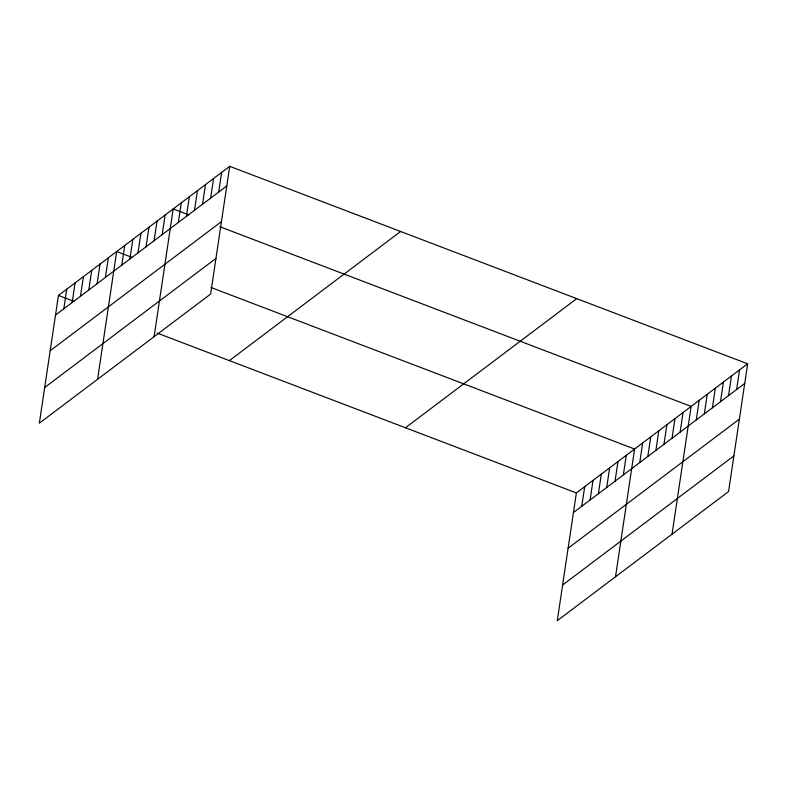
<?xml version="1.0" encoding="UTF-8"?>
<svg xmlns="http://www.w3.org/2000/svg" width="787" height="787" viewBox="0 0 787 787"><rect width="100%" height="100%" fill="white"/><g stroke="black" fill="none" stroke-linecap="round" stroke-linejoin="round"><path stroke-width="1.18" d="M229.715 166.323L58.445 295.44L39.35 423.19L210.621 294.072L229.715 166.323L747.65 363.81L728.555 491.56L557.285 620.677L576.379 492.928L747.65 363.81M63.826 308.799L66.757 289.163M72.148 302.523L75.08 282.897M80.471 296.256L83.402 276.621M88.783 289.98L91.715 270.354M97.106 283.704L100.038 264.078M105.428 277.437L108.36 257.811M97.588 379.295L116.673 251.535L132.216 257.467M121.818 265.081L124.749 245.455M129.894 258.992L132.826 239.366M137.971 252.902L140.903 233.277M146.038 246.813L148.969 227.187M154.114 240.733L157.046 221.108M162.191 234.644L165.122 215.018M154.104 336.679L173.199 208.929L188.732 214.851M178.334 222.465L181.276 202.839M186.411 216.386L189.342 196.76M194.487 210.296L197.419 190.67M202.564 204.207L205.496 184.581M210.641 198.117L213.572 178.492M218.707 192.038L221.639 172.402M581.76 506.287L584.692 486.661M590.083 500.011L593.014 480.385M598.395 493.744L601.337 474.118M606.718 487.468L609.65 467.842M615.041 481.201L617.972 461.566M623.353 474.925L626.285 455.299M615.513 576.782L634.607 449.023L211.014 287.511M639.752 462.569L642.684 442.943M647.819 456.48L650.76 436.854M655.896 450.39L658.827 430.764M663.972 444.301L666.904 424.675M672.049 438.221L674.98 418.595M680.125 432.132L683.057 412.506M672.039 534.166L691.134 406.417L219.809 226.705M696.269 419.953L699.2 400.327M704.345 413.873L707.277 394.248M712.422 407.784L715.353 388.158M720.499 401.695L723.43 382.069M728.565 395.605L731.497 375.979M736.642 389.526L739.573 369.9M55.513 315.066L226.784 185.948M50.181 350.746L221.452 221.629M44.682 387.509L215.963 258.392M229.361 360.613L400.632 231.486M405.453 427.754L576.733 298.637M573.438 512.553L744.718 383.436M568.106 548.234L739.387 419.117M562.616 584.997L733.887 455.88M58.445 295.44L73.978 301.362M157.223 333.108L576.379 492.928"/></g></svg>
